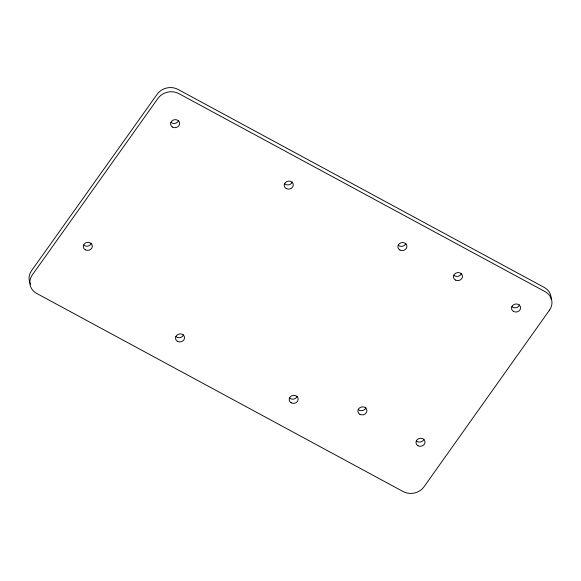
<?xml version="1.0" encoding="UTF-8"?>
<svg xmlns="http://www.w3.org/2000/svg" width="581" height="581" viewBox="0 0 581 581"><rect width="100%" height="100%" fill="white"/><g stroke="black" fill="none" stroke-linecap="round" stroke-linejoin="round"><path stroke-width="0.87" d="M178.628 120.572A4.539 4.009 -10.7 0 1 170.959 122.315M91.311 243.272A4.539 4.009 -10.7 0 1 83.642 245.015M183.538 334.816A4.539 4.009 -10.7 0 1 175.869 336.559M405.916 243.461A4.539 4.009 -10.7 0 1 398.246 245.204M292.272 182.013A4.539 4.009 -10.7 0 1 284.603 183.756M297.181 396.264A4.539 4.009 -10.7 0 1 289.512 398.007M519.559 304.909A4.539 4.009 -10.7 0 1 511.89 306.652M365.921 407.782A4.539 4.009 -10.7 0 1 358.252 409.525M423.999 439.185A4.539 4.009 -10.7 0 1 416.337 440.928M461.474 273.498A4.539 4.009 -10.7 0 1 453.805 275.241M551.158 299.193A15.15 13.392 -10.7 0 0 544.339 287.486L178.055 89.43A15.135 13.378 -10.7 0 0 157.19 94.18L31.476 270.833A15.135 13.378 -10.7 0 0 30.655 284.276M549.532 310.072L423.999 486.813A15.121 13.363 -10.7 0 1 403.149 491.57L36.654 293.412A15.135 13.378 -10.7 0 1 32.267 275.009L157.981 98.356A15.135 13.378 -10.7 0 1 178.846 93.606L545.131 291.662A15.15 13.392 -10.7 0 1 549.532 310.072M172.644 127.137A4.539 4.009 -10.7 0 0 179.638 123.702A4.539 4.009 -10.7 0 0 173.073 120.151A4.539 4.009 -10.7 0 0 172.644 127.137M85.327 249.837A4.539 4.009 -10.7 0 0 92.314 246.402A4.539 4.009 -10.7 0 0 85.756 242.858A4.539 4.009 -10.7 0 0 85.327 249.837M286.288 188.585A4.539 4.009 -10.7 0 0 293.282 185.15A4.539 4.009 -10.7 0 0 286.716 181.599A4.539 4.009 -10.7 0 0 286.288 188.585M177.554 341.381A4.539 4.009 -10.7 0 0 184.54 337.946A4.539 4.009 -10.7 0 0 177.982 334.402A4.539 4.009 -10.7 0 0 177.554 341.381M399.931 250.026A4.539 4.009 -10.7 0 0 406.925 246.591A4.539 4.009 -10.7 0 0 400.36 243.047A4.539 4.009 -10.7 0 0 399.931 250.026M291.197 402.829A4.539 4.009 -10.7 0 0 298.184 399.394A4.539 4.009 -10.7 0 0 291.626 395.843A4.539 4.009 -10.7 0 0 291.197 402.829M513.575 311.474A4.539 4.009 -10.7 0 0 520.569 308.039A4.539 4.009 -10.7 0 0 514.003 304.488A4.539 4.009 -10.7 0 0 513.575 311.474M359.937 414.347A4.539 4.009 -10.7 0 0 366.923 410.912A4.539 4.009 -10.7 0 0 360.365 407.361A4.539 4.009 -10.7 0 0 359.937 414.347M418.022 445.75A4.539 4.009 -10.7 0 0 425.009 442.315A4.539 4.009 -10.7 0 0 418.451 438.771A4.539 4.009 -10.7 0 0 418.022 445.75M455.497 280.071A4.539 4.009 -10.7 0 0 462.483 276.636A4.539 4.009 -10.7 0 0 455.918 273.085A4.539 4.009 -10.7 0 0 455.497 280.071"/></g></svg>
